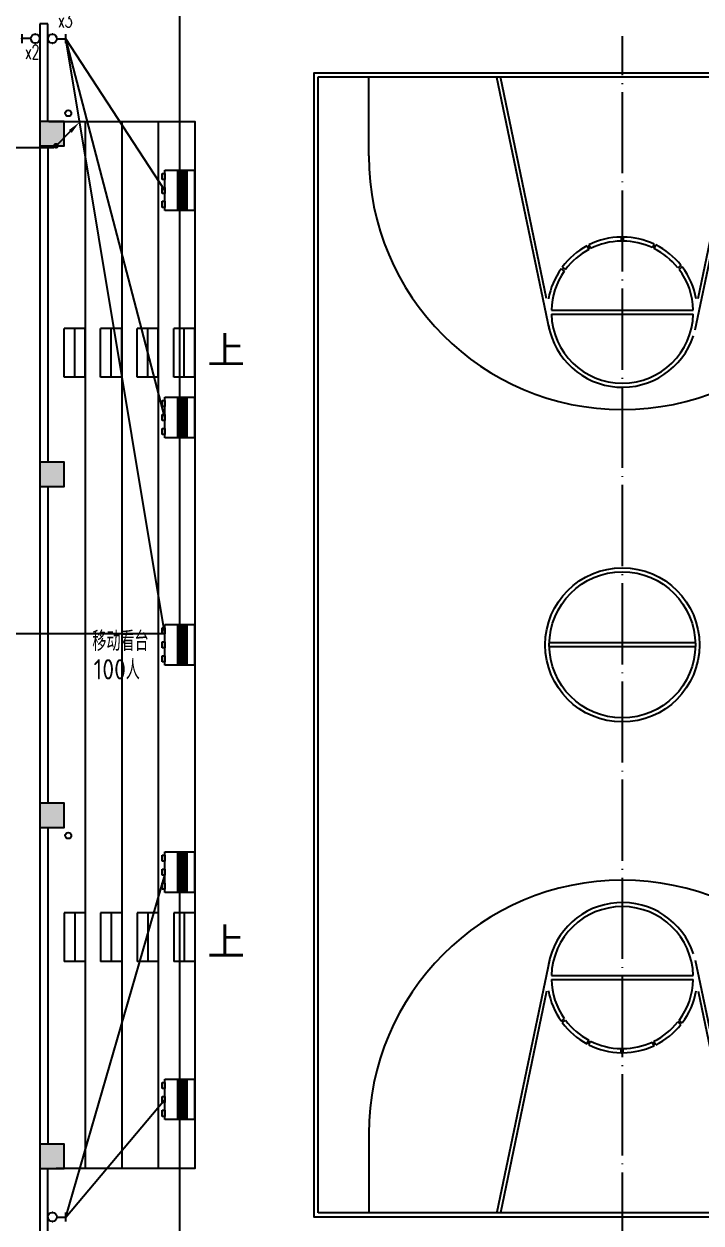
# Model space of a CAD drawing. Extents: x 1834097 to 1952997, y -130665 to -46565.
# Drawn here: x 1865691 to 1882381, y -102099 to -72551 of the extents above; entities that cross this region are included whole.
import ezdxf
from ezdxf.enums import TextEntityAlignment as Align

# ---------------------------------------------------------------- set-up
doc = ezdxf.new("R2010")
doc.units = 0
doc.header["$LTSCALE"] = 1000
doc.header["$MEASUREMENT"] = 0
doc.linetypes.add('DOTE', pattern=[2.42, 2, -0.2, 0.02, -0.2])
for name, color, linetype in [('0-底图', 7, 'Continuous'), ('A-Roof-Drng', 8, 'Continuous'), ('A2-看线', 8, 'Continuous'), ('COLUMN', 2, 'Continuous'), ('DIM_SYMB', 3, 'Continuous'), ('E2-楼梯、坡道', 5, 'Continuous'), ('EQUIP-照明', 3, 'Continuous'), ('LWIRE', 4, 'Continuous'), ('PUB_HATCH', 8, 'Continuous'), ('PUB_TEXT', 7, 'Continuous'), ('TEL_TEXT', 7, 'Continuous'), ('VRV-EQUIP', 7, 'Continuous'), ('WALL', 2, 'Continuous'), ('WIRE-照明', 6, 'Continuous'), ('体育设施', 7, 'Continuous')]:
    doc.layers.add(name, color=color, linetype=linetype)
doc.styles.add('_TEL_DIM', font='simplex.shx', dxfattribs={"width": 0.8, "height": 3.5, "bigfont": 'gbcbig.shx'})
doc.styles.get("Standard").update_dxf_attribs({"font": 'GBENOR', "bigfont": 'GBCBIG'})
doc.styles.add('黑体', font='')
doc.styles.get('黑体').set_extended_font_data('SimHei')

# ---------------------------------------------------------------- blocks, each defined once
blk = doc.blocks.new('$equip$00002672')
for p, q in [((0.222, 0.889), (-0.222, 0.889)), ((0, 0.444), (0, 0.889))]:
    blk.add_line(p, q)
blk.add_circle((0, 0.222), 0.222)
for p in [(0, 0.889), (-0.222, 0.222), (0, 0), (0.222, 0.222)]:
    blk.add_point(p)
at = {"color": 7, "style": '_TEL_DIM', "flags": 1}
for tag in ['A', 'REMARK']:
    blk.add_attdef(tag, text='', height=0.00002, dxfattribs=at).set_placement((0, 0), align=Align.MIDDLE_CENTER)
blk = doc.blocks.new('$TelecSys$00000079')
for p, q in [((0.7, 0.7), (0, 0)), ((0.104, 0.104), (0.104, 0.104)), ((-0.104, -0.104), (-0.104, -0.104))]:
    blk.add_line(p, q)
at = {"const_width": 0.142}
blk.add_lwpolyline([(-0.071, 0, 1), (0.071, 0, 1)], format="xyb", close=True, dxfattribs=at)
blk.add_solid([(0.63, 0.77), (0.77, 0.63), (1.15, 1.15)])
at = {"width": 0.8, "flags": 9}
blk.add_attdef('A', (0, 0), '', height=0.00002, dxfattribs=at)
blk = doc.blocks.new('A$Cd0cbd1ce')
at = {"layer": '体育设施', "color": 1, "linetype": 'DOTE'}
blk.add_line((7600, 0), (7600, 30000), dxfattribs=at)
at = {"layer": '体育设施', "color": 5}
for p, q in [((100, 29000), (15100, 29000)), ((100, 1000), (100, 29000)), ((1350, 27050), (1350, 29000)), ((5801, 22767), (4502, 28980)), ((5730, 23537), (4600, 29000)), ((9399, 22767), (10698, 28980)), ((9470, 23537), (10600, 29000)), ((6727, 24832), (6774, 24743)), ((6772, 24854), (6815, 24764)), ((7570, 25050), (7570, 24950)), ((7620, 25050), (7620, 24950)), ((8381, 24878), (8334, 24788)), ((8426, 24856), (8380, 24767)), ((6089, 24269), (6169, 24208)), ((6119, 24309), (6199, 24249)), ((9046, 24354), (8966, 24293)), ((9077, 24315), (8997, 24254)), ((9077, 24315), (8997, 24254)), ((5851, 23250), (9349, 23250)), ((5851, 23150), (9349, 23150)), ((9400, 15050), (5802, 15050)), ((9400, 14950), (5802, 14950)), ((5801, 7233), (4502, 1020)), ((9399, 7233), (10698, 1020)), ((5851, 6850), (9349, 6850)), ((5851, 6750), (9349, 6750)), ((5730, 6463), (4600, 1000)), ((9470, 6463), (10600, 1000)), ((6089, 5731), (6169, 5792)), ((6119, 5691), (6199, 5751)), ((9046, 5646), (8966, 5707)), ((9077, 5685), (8997, 5746)), ((6727, 5168), (6774, 5257)), ((6772, 5146), (6815, 5236)), ((7570, 4950), (7570, 5050)), ((7620, 4950), (7620, 5050)), ((8381, 5122), (8334, 5212)), ((8426, 5144), (8380, 5233)), ((1350, 2950), (1350, 1000)), ((15100, 1000), (100, 1000))]:
    blk.add_line(p, q, dxfattribs=at)
blk.add_lwpolyline([(15200, 29100), (15200, 900), (0, 900), (0, 29100)], close=True, dxfattribs=at)
for radius in [1900, 1800]:
    blk.add_circle((7600, 15000), radius, dxfattribs=at)
for centre, radius, start, end in [((7600, 27050), 6250, 180, 0), ((7600, 23200), 1850, 118.1392, 143.1811), ((7600, 23200), 1850, 90.9183, 116.5905), ((7600, 23200), 1750, 90.9745, 116.6429), ((7600, 23200), 1850, 65.0429, 89.3697), ((7600, 23200), 1750, 65.1845, 89.3424), ((7600, 23200), 1850, 38.5966, 63.4942), ((7600, 23200), 1750, 118.1519, 143.172), ((7600, 23200), 1750, 38.6618, 63.5374), ((7600, 23200), 1850, 144.7298, 169.7716), ((7600, 23200), 1750, 1.5918, 37.0247), ((7600, 23200), 1850, 10.2284, 37.0478), ((7600, 23200), 1750, 144.8368, 178.4082), ((7600, 23200), 1750, 181.5918, 358.4082), ((7599, 23198), 1849, 190.0502, 341.6686), ((7600, 2950), 6250, 0, 180), ((7599, 6802), 1849, 18.3314, 169.9498), ((7600, 6800), 1750, 1.5918, 178.4082), ((7600, 6800), 1750, 181.5918, 215.1632), ((7600, 6800), 1750, 322.9753, 358.4082), ((7600, 6800), 1850, 190.2284, 215.2702), ((7600, 6800), 1850, 322.9522, 349.7716), ((7600, 6800), 1850, 216.8189, 241.8608), ((7600, 6800), 1750, 216.828, 241.8481), ((7600, 6800), 1750, 296.4626, 321.3382), ((7600, 6800), 1850, 296.5058, 321.4034), ((7600, 6800), 1850, 243.4095, 269.0817), ((7600, 6800), 1750, 243.3571, 269.0255), ((7600, 6800), 1750, 270.6576, 294.8155), ((7600, 6800), 1850, 270.6303, 294.9571)]:
    blk.add_arc(centre, radius, start, end, dxfattribs=at)
blk = doc.blocks.new('_FZH')
blk.add_lwpolyline([(-0.5, -0.5), (0.5, -0.5), (0.5, 0.5), (-0.5, 0.5)], close=True)
at = {"layer": 'PUB_HATCH'}
blk.add_solid([(-0.5, -0.5), (0.5, -0.5), (-0.5, 0.5), (0.5, 0.5)], dxfattribs=at)
blk = doc.blocks.new('sdgsg')
at = {"layer": 'A-Roof-Drng'}
for centre in [(1468840.5, -16271.3), (1468840.5, -34071.4)]:
    blk.add_circle(centre, 75, dxfattribs=at)
at = {"layer": 'A2-看线'}
for p, q in [((1469260.5, -16471.4), (1469260.5, -42271.4)), ((1470160.5, -16471.4), (1470160.5, -42271.4)), ((1471060.5, -16471.4), (1471060.5, -42271.4)), ((1471960.5, -16471.4), (1471960.5, -42271.4))]:
    blk.add_line(p, q, dxfattribs=at)
blk.add_lwpolyline([(1468360.5, -16471.4), (1471960.5, -16471.4), (1471960.5, -42271.4), (1468540.5, -42271.4)], dxfattribs=at)
at = {"layer": 'DIM_SYMB'}
for points in [[(1472110.5, -22171.4, 0, 0, 0), (1470353.8, -22171.4, 240, 0, 0), (1469453.8, -22171.4, 0, 0, 0)], [(1472110.5, -36571.4, 0, 0, 0), (1470353.8, -36571.4, 240, 0, 0), (1469453.8, -36571.4, 0, 0, 0)]]:
    blk.add_lwpolyline(points, format="xyseb", dxfattribs=at)
at = {"layer": 'E2-楼梯、坡道'}
for p, q in [((1468740.5, -22771.4), (1468740.5, -21571.4)), ((1469260.5, -21571.4), (1468740.5, -21571.4)), ((1469000.5, -22771.4), (1469000.5, -21571.4)), ((1469260.5, -22771.4), (1469260.5, -21571.4)), ((1469640.5, -22771.4), (1469640.5, -21571.4)), ((1470160.5, -21571.4), (1469640.5, -21571.4)), ((1469900.5, -22771.4), (1469900.5, -21571.4)), ((1470160.5, -22771.4), (1470160.5, -21571.4)), ((1470540.5, -22771.4), (1470540.5, -21571.4)), ((1471060.5, -21571.4), (1470540.5, -21571.4)), ((1470800.5, -22771.4), (1470800.5, -21571.4)), ((1471060.5, -22771.4), (1471060.5, -21571.4)), ((1471440.5, -22771.4), (1471440.5, -21571.4)), ((1471960.5, -21571.4), (1471440.5, -21571.4)), ((1471700.5, -22771.4), (1471700.5, -21571.4)), ((1471960.5, -22771.4), (1471960.5, -21571.4)), ((1469260.5, -22771.4), (1468740.5, -22771.4)), ((1470160.5, -22771.4), (1469640.5, -22771.4)), ((1471060.5, -22771.4), (1470540.5, -22771.4)), ((1471960.5, -22771.4), (1471440.5, -22771.4)), ((1469260.5, -35971.4), (1468740.5, -35971.4)), ((1468740.5, -35971.4), (1468740.5, -37171.4)), ((1469000.5, -35971.4), (1469000.5, -37171.4)), ((1469260.5, -35971.4), (1469260.5, -37171.4)), ((1470160.5, -35971.4), (1469640.5, -35971.4)), ((1469640.5, -35971.4), (1469640.5, -37171.4)), ((1469900.5, -35971.4), (1469900.5, -37171.4)), ((1470160.5, -35971.4), (1470160.5, -37171.4)), ((1471060.5, -35971.4), (1470540.5, -35971.4)), ((1470540.5, -35971.4), (1470540.5, -37171.4)), ((1470800.5, -35971.4), (1470800.5, -37171.4)), ((1471060.5, -35971.4), (1471060.5, -37171.4)), ((1471960.5, -35971.4), (1471440.5, -35971.4)), ((1471440.5, -35971.4), (1471440.5, -37171.4)), ((1471700.5, -35971.4), (1471700.5, -37171.4)), ((1471960.5, -35971.4), (1471960.5, -37171.4)), ((1469260.5, -37171.4), (1468740.5, -37171.4)), ((1470160.5, -37171.4), (1469640.5, -37171.4)), ((1471060.5, -37171.4), (1470540.5, -37171.4)), ((1471960.5, -37171.4), (1471440.5, -37171.4))]:
    blk.add_line(p, q, dxfattribs=at)
at = {"layer": 'WALL'}
for p, q in [((1468340.5, -14071.4), (1468140.5, -14071.4)), ((1468140.5, -14071.4), (1468140.5, -16471.4)), ((1468340.5, -16471.4), (1468340.5, -14071.4)), ((1468140.5, -17071.4), (1468140.5, -24871.4)), ((1468340.5, -17071.4), (1468340.5, -24871.4)), ((1468140.5, -25471.4), (1468140.5, -33271.4)), ((1468340.5, -25471.4), (1468340.5, -33271.4)), ((1468140.5, -33871.4), (1468140.5, -41671.4)), ((1468340.5, -33871.4), (1468340.5, -41671.4)), ((1468140.5, -42271.4), (1468140.5, -44671.4)), ((1468340.5, -44671.4), (1468340.5, -42271.4))]:
    blk.add_line(p, q, dxfattribs=at)
at = {"layer": 'COLUMN', "xscale": 600, "yscale": 600, "zscale": 600}
for p in [(1468440.5, -16771.4), (1468440.5, -25171.4), (1468440.5, -33571.4), (1468440.5, -41971.4)]:
    blk.add_blockref('_FZH', p, dxfattribs=at)
at = {"layer": '体育设施'}
blk.add_blockref('A$Cd0cbd1ce', (1474900.5, -44371.4), dxfattribs=at)
at = {"layer": 'PUB_TEXT', "style": '黑体'}
for p in [(1472274.2, -22446.7), (1472274.2, -37021.4)]:
    blk.add_text('上', height=675.9, dxfattribs=at).set_placement(p)
at = {"layer": 'PUB_TEXT'}
for s, height, p in [('移动看台', 482.27, (1469435.1, -29520.5)), ('100', 500, (1469467.8, -30223.8)), ('人', 482.3, (1470259.5, -30223.8))]:
    blk.add_text(s, height=height, dxfattribs=at).set_placement(p)
blk = doc.blocks.new('$VRV_美的$00000018')
for p, q in [((-675, 437.5), (-675, -362.5)), ((675, 437.5), (-675, 437.5)), ((675, -362.5), (675, 437.5)), ((-675, 237.5), (675, 237.5)), ((-645, 202.5), (645, 202.5)), ((-645, 202.5), (-645, -17.5)), ((-645, 182.5), (645, 182.5)), ((-645, 137.5), (645, 137.5)), ((-645, 92.5), (645, 92.5)), ((-645, 47.5), (645, 47.5)), ((-645, 2.5), (645, 2.5)), ((-120, 182.5), (-120, -17.5)), ((120, 182.5), (120, -17.5)), ((645, -17.5), (645, 202.5)), ((-645, -17.5), (645, -17.5)), ((-675, -362.5), (675, -362.5)), ((-565, -362.5), (-565, -437.5)), ((-365, -362.5), (-565, -362.5)), ((-565, -437.5), (-365, -437.5)), ((-365, -437.5), (-365, -362.5)), ((-100, -362.5), (-100, -437.5)), ((100, -362.5), (-100, -362.5)), ((-100, -437.5), (100, -437.5)), ((100, -437.5), (100, -362.5)), ((365, -362.5), (365, -437.5)), ((565, -362.5), (365, -362.5)), ((365, -437.5), (565, -437.5)), ((565, -437.5), (565, -362.5))]:
    blk.add_line(p, q)

msp = doc.modelspace()

# ---------------------------------------------------------------- linework, layer by layer
at = {"layer": 'WIRE-照明'}
for p, q in [((1869532, -76151, 2500), (1869532, -71551, 2500)), ((1869166, -76651, 2500), (1866725, -72915)), ((1869166, -82251, 2500), (1866725, -72915)), ((1869166, -87581, 2500), (1866725, -72915)), ((1866429, -75603), (1858749, -75603)), ((1869532, -81751, 2500), (1869532, -77151, 2500)), ((1869532, -87351, 2500), (1869532, -82751, 2500)), ((1869098, -87581, 2500), (1858749, -87581)), ((1866725, -101951), (1869166, -93525, 2500)), ((1869532, -98551, 2500), (1869532, -93951, 2500)), ((1866725, -101951), (1869166, -99051, 2500)), ((1869532, -104151, 2500), (1869532, -99551, 2500))]:
    msp.add_line(p, q, dxfattribs=at)

# ---------------------------------------------------------------- block references
at = {"layer": '0-底图'}
msp.add_blockref('sdgsg', (397941, -58480), dxfattribs=at)
at = {"layer": 'EQUIP-照明', "xscale": 500, "yscale": 500, "zscale": 500}
for p, rotation in [((1866081, -72910), 90), ((1866281, -72915), 270), ((1866281, -101951), 270)]:
    msp.add_blockref('$equip$00002672', p, dxfattribs=dict(at, rotation=rotation))
at = {"layer": 'LWIRE', "xscale": 500, "yscale": 500, "zscale": 500}
msp.add_blockref('$TelecSys$00000079', (1866481, -75551), dxfattribs=at)
at = {"layer": 'VRV-EQUIP', "xscale": 0.7407407407407407, "yscale": -0.9142857142857143, "rotation": 90.00005184304366}
for p in [(1869498, -76651, 2500), (1869498, -82251, 2500), (1869498, -87851, 2500), (1869498, -93451, 2500), (1869498, -99051, 2500)]:
    msp.add_blockref('$VRV_美的$00000018', p, dxfattribs=at)

# ---------------------------------------------------------------- texts
at = {"layer": 'TEL_TEXT', "style": '_TEL_DIM', "width": 0.64}
for s, p in [('x3', (1866533, -72636)), ('x2', (1865717, -73414))]:
    msp.add_text(s, height=350, dxfattribs=at).set_placement(p)

doc.saveas('drawing.dxf')
